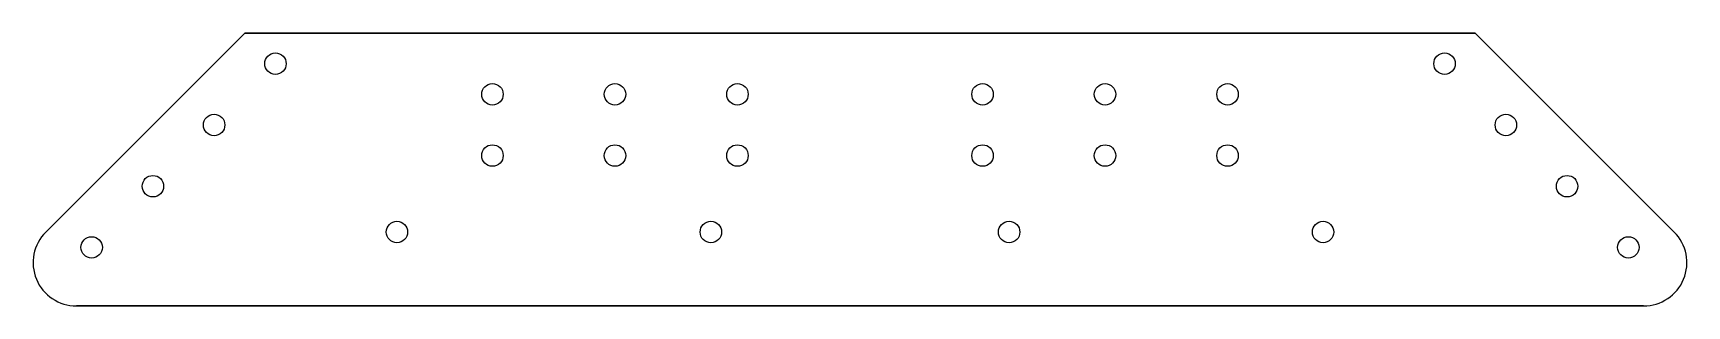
# Model space of a CAD drawing. Header units: millimetres. Extents: x -135 to 135, y -95 to -50.
import ezdxf

# ---------------------------------------------------------------- set-up
doc = ezdxf.new("R2010")
doc.units = ezdxf.units.MM
doc.layers.add('Body073', color=7, linetype='CONTINUOUS')

msp = doc.modelspace()

# ---------------------------------------------------------------- linework, layer by layer
at = {"layer": 'Body073'}
for p, q in [((-100.43, -50), (-132.93, -82.5)), ((-100.43, -50, 2), (-132.93, -82.5, 2)), ((-100.43, -50), (-132.93, -82.5)), ((-100.43, -50, 2), (-132.93, -82.5, 2)), ((-100.43, -50), (-100.43, -50, 2)), ((-100.43, -50), (-100.43, -50, 2)), ((-100.43, -50, 2), (100.43, -50, 2)), ((100.43, -50), (-100.43, -50)), ((100.43, -50), (-100.43, -50)), ((-100.43, -50, 2), (100.43, -50, 2)), ((100.43, -50), (100.43, -50, 2)), ((100.43, -50), (100.43, -50, 2)), ((100.43, -50), (132.93, -82.5)), ((100.43, -50, 2), (132.93, -82.5, 2)), ((100.43, -50), (132.93, -82.5)), ((100.43, -50, 2), (132.93, -82.5, 2)), ((-93.68, -55), (-93.68, -55, 2)), ((-93.68, -55), (-93.68, -55, 2)), ((93.68, -55), (93.68, -55, 2)), ((93.68, -55), (93.68, -55, 2)), ((-58.25, -60), (-58.25, -60, 2)), ((-58.25, -60), (-58.25, -60, 2)), ((-38.25, -60), (-38.25, -60, 2)), ((-38.25, -60), (-38.25, -60, 2)), ((-18.25, -60), (-18.25, -60, 2)), ((-18.25, -60), (-18.25, -60, 2)), ((18.25, -60), (18.25, -60, 2)), ((18.25, -60), (18.25, -60, 2)), ((38.25, -60), (38.25, -60, 2)), ((38.25, -60), (38.25, -60, 2)), ((58.25, -60), (58.25, -60, 2)), ((58.25, -60), (58.25, -60, 2)), ((-103.69, -65.01), (-103.69, -65.01, 2)), ((-103.69, -65.01), (-103.69, -65.01, 2)), ((103.69, -65.01), (103.69, -65.01, 2)), ((103.69, -65.01), (103.69, -65.01, 2)), ((-58.25, -70), (-58.25, -70, 2)), ((-58.25, -70), (-58.25, -70, 2)), ((-38.25, -70), (-38.25, -70, 2)), ((-38.25, -70), (-38.25, -70, 2)), ((-18.25, -70), (-18.25, -70, 2)), ((-18.25, -70), (-18.25, -70, 2)), ((18.25, -70), (18.25, -70, 2)), ((18.25, -70), (18.25, -70, 2)), ((38.25, -70), (38.25, -70, 2)), ((38.25, -70), (38.25, -70, 2)), ((58.25, -70), (58.25, -70, 2)), ((58.25, -70), (58.25, -70, 2)), ((-113.69, -75.01), (-113.69, -75.01, 2)), ((-113.69, -75.01), (-113.69, -75.01, 2)), ((113.69, -75.01), (113.69, -75.01, 2)), ((113.69, -75.01), (113.69, -75.01, 2)), ((-132.93, -82.5), (-132.93, -82.5, 2)), ((-132.93, -82.5), (-132.93, -82.5, 2)), ((-73.85, -82.5), (-73.85, -82.5, 2)), ((-73.85, -82.5), (-73.85, -82.5, 2)), ((-22.6, -82.5), (-22.6, -82.5, 2)), ((-22.6, -82.5), (-22.6, -82.5, 2)), ((22.6, -82.5), (22.6, -82.5, 2)), ((22.6, -82.5), (22.6, -82.5, 2)), ((73.85, -82.5), (73.85, -82.5, 2)), ((73.85, -82.5), (73.85, -82.5, 2)), ((132.93, -82.5), (132.93, -82.5, 2)), ((132.93, -82.5), (132.93, -82.5, 2)), ((-123.69, -85.01), (-123.69, -85.01, 2)), ((-123.69, -85.01), (-123.69, -85.01, 2)), ((123.69, -85.01), (123.69, -85.01, 2)), ((123.69, -85.01), (123.69, -85.01, 2)), ((-127.93, -94.57), (-127.93, -94.57, 2)), ((127.93, -94.57), (-127.93, -94.57)), ((-127.93, -94.57, 2), (127.93, -94.57, 2)), ((-127.93, -94.57), (-127.93, -94.57, 2)), ((127.93, -94.57), (-127.93, -94.57)), ((-127.93, -94.57, 2), (127.93, -94.57, 2)), ((127.93, -94.57), (127.93, -94.57, 2)), ((127.93, -94.57), (127.93, -94.57, 2))]:
    msp.add_line(p, q, dxfattribs=at)
for centre in [(-95.43, -55), (-95.43, -55), (-95.43, -55, 2), (-95.43, -55, 2), (95.43, -55), (95.43, -55), (95.43, -55, 2), (95.43, -55, 2), (-60, -60), (-60, -60), (-60, -60, 2), (-60, -60, 2), (-40, -60), (-40, -60), (-40, -60, 2), (-40, -60, 2), (-20, -60), (-20, -60), (-20, -60, 2), (-20, -60, 2), (20, -60), (20, -60), (20, -60, 2), (20, -60, 2), (40, -60), (40, -60), (40, -60, 2), (40, -60, 2), (60, -60), (60, -60), (60, -60, 2), (60, -60, 2), (-105.44, -65.01), (-105.44, -65.01), (-105.44, -65.01, 2), (-105.44, -65.01, 2), (105.44, -65.01), (105.44, -65.01), (105.44, -65.01, 2), (105.44, -65.01, 2), (-60, -70), (-60, -70), (-60, -70, 2), (-60, -70, 2), (-40, -70), (-40, -70), (-40, -70, 2), (-40, -70, 2), (-20, -70), (-20, -70), (-20, -70, 2), (-20, -70, 2), (20, -70), (20, -70), (20, -70, 2), (20, -70, 2), (40, -70), (40, -70), (40, -70, 2), (40, -70, 2), (60, -70), (60, -70), (60, -70, 2), (60, -70, 2), (-115.44, -75.01), (-115.44, -75.01), (-115.44, -75.01, 2), (-115.44, -75.01, 2), (115.44, -75.01), (115.44, -75.01), (115.44, -75.01, 2), (115.44, -75.01, 2), (-75.6, -82.5), (-75.6, -82.5), (-75.6, -82.5, 2), (-75.6, -82.5, 2), (-24.35, -82.5), (-24.35, -82.5), (-24.35, -82.5, 2), (-24.35, -82.5, 2), (24.35, -82.5), (24.35, -82.5), (24.35, -82.5, 2), (24.35, -82.5, 2), (75.6, -82.5), (75.6, -82.5), (75.6, -82.5, 2), (75.6, -82.5, 2), (-125.44, -85.01), (-125.44, -85.01), (-125.44, -85.01, 2), (-125.44, -85.01, 2), (125.44, -85.01), (125.44, -85.01), (125.44, -85.01, 2), (125.44, -85.01, 2)]:
    msp.add_circle(centre, 1.75, dxfattribs=at)
for centre, start, end in [((-127.93, -87.5), 135, -90), ((-127.93, -87.5, 2), 135, -90), ((-127.93, -87.5), 135, -90), ((-127.93, -87.5, 2), 135, -90), ((127.93, -87.5), -90, 45), ((127.93, -87.5, 2), -90, 45), ((127.93, -87.5), -90, 45), ((127.93, -87.5, 2), -90, 45)]:
    msp.add_arc(centre, 7.07, start, end, dxfattribs=at)

doc.saveas('drawing.dxf')
